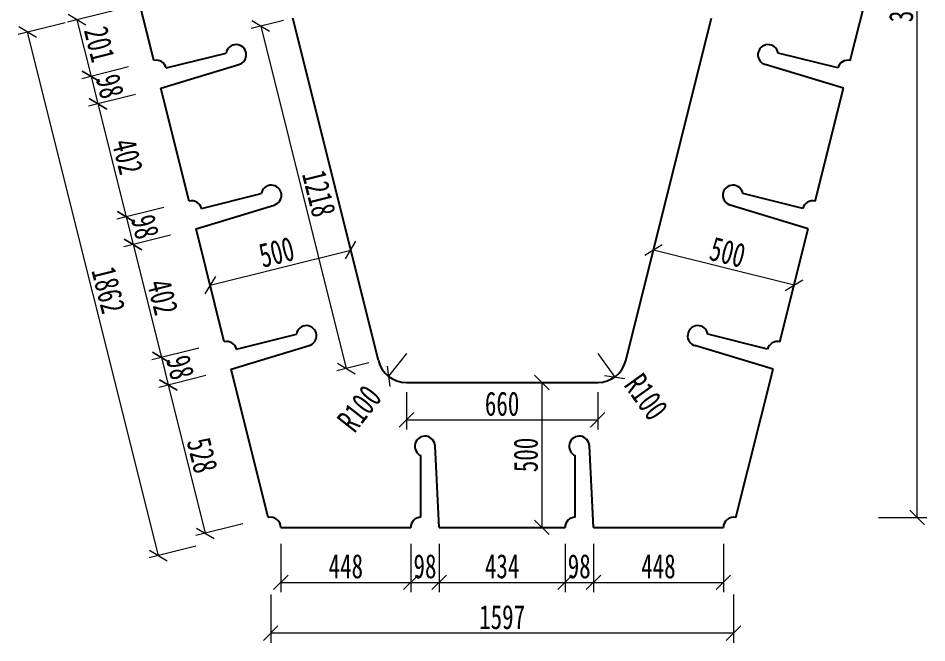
# Model space of a CAD drawing. Header units: millimetres. Extents: x -450182 to -147179, y 306993 to 695793.
# Drawn here: x -415987 to -412851, y 352088 to 354244 of the extents above; entities that cross this region are included whole.
import ezdxf

# ---------------------------------------------------------------- set-up
doc = ezdxf.new("R2010")
doc.units = ezdxf.units.MM
doc.header["$PDMODE"] = 34
doc.layers.get('Defpoints').update_dxf_attribs({"color": 8})
doc.layers.add('标注', color=4, linetype='Continuous', lineweight=13)
doc.layers.add('钢板粗线', color=1, linetype='Continuous', lineweight=25)
doc.styles.add('111', font='仿宋_GB2312.ttf', dxfattribs={"width": 0.7})
doc.dimstyles.new('200', dxfattribs={"dimscale": 0, "dimtxt": 2.5, "dimasz": 1.5, "dimexe": 1, "dimexo": 1, "dimgap": 0.4, "dimtad": 1, "dimdec": 0, "dimdsep": 46, "dimtxsty": '111', "dimblk": 'OBLIQUE', "dimcen": 0, "dimclrd": 256, "dimclre": 256, "dimclrt": 256, "dimadec": 1, "dimazin": 2, "dimtfac": 1, "dimtdec": 0, "dimtmove": 2, "dimatfit": 3, "dimfxl": 4, "dimfxlon": 1, "dimtolj": 1, "dimlwd": -1, "dimlwe": -1, "dimarcsym": 0})

# ---------------------------------------------------------------- blocks, each defined once
blk = doc.blocks.new('_Oblique')
at = {"color": 0, "linetype": 'ByBlock', "lineweight": -2}
blk.add_line((-0.5, -0.5), (0.5, 0.5), dxfattribs=at)
blk = doc.blocks.new('*D1057')
at = {"layer": 'Defpoints', "color": 0, "transparency": 16777216}
for p in [(-415566.9, 354292.1), (-415518.2, 354097.1), (-415735.3, 354042.8)]:
    blk.add_point(p, dxfattribs=at)
at = {"layer": '标注', "transparency": 16777216}
for p, q in [((-415654.7, 354270.2), (-415816.4, 354229.7)), ((-415784.1, 354237.8), (-415735.3, 354042.8)), ((-415606, 354075.2), (-415767.7, 354034.7))]:
    blk.add_line(p, q, dxfattribs=at)
at = {"layer": '标注', "transparency": 16777216, "xscale": 49.99999999999994, "yscale": 49.99999999999994, "zscale": 49.99999999999994}
for p, rotation in [((-415784.1, 354237.8), 104.0362434679345), ((-415735.3, 354042.8), 284.0362434679345)]:
    blk.add_blockref('_Oblique', p, dxfattribs=dict(at, rotation=rotation))
at = {"layer": '标注', "transparency": 16777216, "insert": (-415706.3, 354153.7), "char_height": 83.33, "attachment_point": 5, "rotation": 284.0362, "style": '111'}
blk.add_mtext('\\A1;201', dxfattribs=at)
blk = doc.blocks.new('*D1058')
at = {"layer": 'Defpoints', "color": 0, "transparency": 16777216}
for p in [(-415518.2, 354097.1), (-415494.4, 354002), (-415711.6, 353947.8)]:
    blk.add_point(p, dxfattribs=at)
at = {"layer": '标注', "transparency": 16777216}
for p, q in [((-415606, 354075.2), (-415767.7, 354034.7)), ((-415735.3, 354042.8), (-415711.6, 353947.8)), ((-415582.2, 353980.1), (-415743.9, 353939.7))]:
    blk.add_line(p, q, dxfattribs=at)
at = {"layer": '标注', "transparency": 16777216, "xscale": 49.99999999999994, "yscale": 49.99999999999994, "zscale": 49.99999999999994}
for p, rotation in [((-415735.3, 354042.8), 104.0362434681576), ((-415711.6, 353947.8), 284.0362434681576)]:
    blk.add_blockref('_Oblique', p, dxfattribs=dict(at, rotation=rotation))
at = {"layer": '标注', "transparency": 16777216, "insert": (-415670.1, 354008.6), "char_height": 83.33, "attachment_point": 5, "rotation": 284.0362, "style": '111'}
blk.add_mtext('\\A1;98', dxfattribs=at)
blk = doc.blocks.new('*D1059')
at = {"layer": 'Defpoints', "color": 0, "transparency": 16777216}
for p in [(-415494.4, 354002), (-415396.9, 353612.1), (-415614.1, 353557.8)]:
    blk.add_point(p, dxfattribs=at)
at = {"layer": '标注', "transparency": 16777216}
for p, q in [((-415582.2, 353980.1), (-415743.9, 353939.7)), ((-415711.6, 353947.8), (-415614.1, 353557.8)), ((-415484.7, 353590.1), (-415646.4, 353549.7))]:
    blk.add_line(p, q, dxfattribs=at)
at = {"layer": '标注', "transparency": 16777216, "xscale": 49.99999999999994, "yscale": 49.99999999999994, "zscale": 49.99999999999994}
for p, rotation in [((-415711.6, 353947.8), 104.0362434679245), ((-415614.1, 353557.8), 284.0362434679245)]:
    blk.add_blockref('_Oblique', p, dxfattribs=dict(at, rotation=rotation))
at = {"layer": '标注', "transparency": 16777216, "insert": (-415609.5, 353766.1), "char_height": 83.33, "attachment_point": 5, "rotation": 284.0362, "style": '111'}
blk.add_mtext('\\A1;402', dxfattribs=at)
blk = doc.blocks.new('*D1060')
at = {"layer": 'Defpoints', "color": 0, "transparency": 16777216}
for p in [(-415396.9, 353612.1), (-415373.1, 353517), (-415590.3, 353462.7)]:
    blk.add_point(p, dxfattribs=at)
at = {"layer": '标注', "transparency": 16777216}
for p, q in [((-415484.7, 353590.1), (-415646.4, 353549.7)), ((-415614.1, 353557.8), (-415590.3, 353462.7)), ((-415460.9, 353495), (-415622.6, 353454.6))]:
    blk.add_line(p, q, dxfattribs=at)
at = {"layer": '标注', "transparency": 16777216, "xscale": 49.99999999999994, "yscale": 49.99999999999994, "zscale": 49.99999999999994}
for p, rotation in [((-415614.1, 353557.8), 104.0362434681576), ((-415590.3, 353462.7), 284.0362434681576)]:
    blk.add_blockref('_Oblique', p, dxfattribs=dict(at, rotation=rotation))
at = {"layer": '标注', "transparency": 16777216, "insert": (-415548.8, 353523.6), "char_height": 83.33, "attachment_point": 5, "rotation": 284.0362, "style": '111'}
blk.add_mtext('\\A1;98', dxfattribs=at)
blk = doc.blocks.new('*D1061')
at = {"layer": 'Defpoints', "color": 0, "transparency": 16777216}
for p in [(-415373.1, 353517), (-415275.6, 353127), (-415492.8, 353072.7)]:
    blk.add_point(p, dxfattribs=at)
at = {"layer": '标注', "transparency": 16777216}
for p, q in [((-415460.9, 353495), (-415622.6, 353454.6)), ((-415590.3, 353462.7), (-415492.8, 353072.7)), ((-415363.4, 353105), (-415525.1, 353064.6))]:
    blk.add_line(p, q, dxfattribs=at)
at = {"layer": '标注', "transparency": 16777216, "xscale": 49.99999999999994, "yscale": 49.99999999999994, "zscale": 49.99999999999994}
for p, rotation in [((-415590.3, 353462.7), 104.0362434679245), ((-415492.8, 353072.7), 284.0362434679245)]:
    blk.add_blockref('_Oblique', p, dxfattribs=dict(at, rotation=rotation))
at = {"layer": '标注', "transparency": 16777216, "insert": (-415488.2, 353281), "char_height": 83.33, "attachment_point": 5, "rotation": 284.0362, "style": '111'}
blk.add_mtext('\\A1;402', dxfattribs=at)
blk = doc.blocks.new('*D1062')
at = {"layer": 'Defpoints', "color": 0, "transparency": 16777216}
for p in [(-415275.6, 353127), (-415251.9, 353031.9), (-415469, 352977.6)]:
    blk.add_point(p, dxfattribs=at)
at = {"layer": '标注', "transparency": 16777216}
for p, q in [((-415363.4, 353105), (-415525.1, 353064.6)), ((-415492.8, 353072.7), (-415469, 352977.6)), ((-415339.7, 353010), (-415501.4, 352969.5))]:
    blk.add_line(p, q, dxfattribs=at)
at = {"layer": '标注', "transparency": 16777216, "xscale": 49.99999999999994, "yscale": 49.99999999999994, "zscale": 49.99999999999994}
for p, rotation in [((-415492.8, 353072.7), 104.0362434681576), ((-415469, 352977.6), 284.0362434681576)]:
    blk.add_blockref('_Oblique', p, dxfattribs=dict(at, rotation=rotation))
at = {"layer": '标注', "transparency": 16777216, "insert": (-415427.6, 353038.5), "char_height": 83.33, "attachment_point": 5, "rotation": 284.0362, "style": '111'}
blk.add_mtext('\\A1;98', dxfattribs=at)
blk = doc.blocks.new('*D1063')
at = {"layer": 'Defpoints', "color": 0, "transparency": 16777216}
for p in [(-415251.9, 353031.9), (-415123.9, 352520.1), (-415341.1, 352465.8)]:
    blk.add_point(p, dxfattribs=at)
at = {"layer": '标注', "transparency": 16777216}
for p, q in [((-415339.7, 353010), (-415501.4, 352969.5)), ((-415469, 352977.6), (-415341.1, 352465.8)), ((-415211.7, 352498.1), (-415373.4, 352457.7))]:
    blk.add_line(p, q, dxfattribs=at)
at = {"layer": '标注', "transparency": 16777216, "xscale": 49.99999999999994, "yscale": 49.99999999999994, "zscale": 49.99999999999994}
for p, rotation in [((-415469, 352977.6), 104.0362434679203), ((-415341.1, 352465.8), 284.0362434679203)]:
    blk.add_blockref('_Oblique', p, dxfattribs=dict(at, rotation=rotation))
at = {"layer": '标注', "transparency": 16777216, "insert": (-415351.7, 352735), "char_height": 83.33, "attachment_point": 5, "rotation": 284.0362, "style": '111'}
blk.add_mtext('\\A1;528', dxfattribs=at)
blk = doc.blocks.new('*D831')
at = {"layer": 'Defpoints', "color": 0, "transparency": 16777216}
for p in [(-415566.9, 354292.1), (-415954.5, 354195.2), (-415115.4, 352486.1)]:
    blk.add_point(p, dxfattribs=at)
at = {"layer": '标注', "transparency": 16777216}
for p, q in [((-415825.2, 354227.6), (-415986.9, 354187.1)), ((-415503, 352389.2), (-415954.5, 354195.2)), ((-415373.7, 352421.6), (-415535.4, 352381.1))]:
    blk.add_line(p, q, dxfattribs=at)
at = {"layer": '标注', "transparency": 16777216, "xscale": 49.99999999999994, "yscale": 49.99999999999994, "zscale": 49.99999999999994}
for p, rotation in [((-415954.5, 354195.2), 104.036243467926), ((-415503, 352389.2), 284.036243467926)]:
    blk.add_blockref('_Oblique', p, dxfattribs=dict(at, rotation=rotation))
at = {"layer": '标注', "transparency": 16777216, "insert": (-415675.4, 353305.6), "char_height": 83.33, "attachment_point": 5, "rotation": 284.0362, "style": '111'}
blk.add_mtext('\\A1;1862', dxfattribs=at)
blk = doc.blocks.new('*D1068')
at = {"layer": 'Defpoints', "color": 0, "transparency": 16777216}
for p in [(-413518.4, 356098.1), (-412884.6, 356098.1), (-413509.9, 352520.1)]:
    blk.add_point(p, dxfattribs=at)
at = {"layer": '标注', "transparency": 16777216}
for p, q in [((-413018, 356098.1), (-412851.3, 356098.1)), ((-412884.6, 352520.1), (-412884.6, 356098.1)), ((-413018, 352520.1), (-412851.3, 352520.1))]:
    blk.add_line(p, q, dxfattribs=at)
at = {"layer": '标注', "transparency": 16777216, "xscale": 49.99999999999994, "yscale": 49.99999999999994, "zscale": 49.99999999999994}
for p, rotation in [((-412884.6, 356098.1), 90), ((-412884.6, 352520.1), 270)]:
    blk.add_blockref('_Oblique', p, dxfattribs=dict(at, rotation=rotation))
at = {"layer": '标注', "transparency": 16777216, "insert": (-412939.6, 354309.1), "char_height": 83.33, "attachment_point": 5, "rotation": 90, "style": '111'}
blk.add_mtext('\\A1;3578', dxfattribs=at)
blk = doc.blocks.new('*D1074')
at = {"layer": 'Defpoints', "color": 0, "transparency": 16777216}
for p in [(-415039.4, 354243.6), (-414854.5, 353034.2), (-414744, 353061.9)]:
    blk.add_point(p, dxfattribs=at)
at = {"layer": '标注', "transparency": 16777216}
for p, q in [((-415071.7, 354235.5), (-415182.3, 354207.9)), ((-415149.9, 354216), (-414854.5, 353034.2)), ((-414776.3, 353053.8), (-414886.9, 353026.1))]:
    blk.add_line(p, q, dxfattribs=at)
at = {"layer": '标注', "transparency": 16777216, "xscale": 49.99999999999994, "yscale": 49.99999999999994, "zscale": 49.99999999999994}
for p, rotation in [((-415149.9, 354216), 104.0362434679278), ((-414854.5, 353034.2), 284.0362434679278)]:
    blk.add_blockref('_Oblique', p, dxfattribs=dict(at, rotation=rotation))
at = {"layer": '标注', "transparency": 16777216, "insert": (-414948.9, 353638.4), "char_height": 83.33, "attachment_point": 5, "rotation": 284.0362, "style": '111'}
blk.add_mtext('\\A1;1218', dxfattribs=at)
blk = doc.blocks.new('*D1075')
at = {"layer": 'Defpoints', "color": 0, "transparency": 16777216}
for p in [(-414647, 352986.1), (-413986.9, 352986.1), (-413986.9, 352857.5)]:
    blk.add_point(p, dxfattribs=at)
at = {"layer": '标注', "transparency": 16777216}
for p, q in [((-414647, 352952.8), (-414647, 352824.2)), ((-413986.9, 352952.8), (-413986.9, 352824.2)), ((-414647, 352857.5), (-413986.9, 352857.5))]:
    blk.add_line(p, q, dxfattribs=at)
at = {"layer": '标注', "transparency": 16777216, "xscale": 49.99999999999994, "yscale": 49.99999999999994, "zscale": 49.99999999999994, "rotation": 180}
blk.add_blockref('_Oblique', (-414647, 352857.5), dxfattribs=at)
at = {"layer": '标注', "transparency": 16777216, "xscale": 49.99999999999994, "yscale": 49.99999999999994, "zscale": 49.99999999999994}
blk.add_blockref('_Oblique', (-413986.9, 352857.5), dxfattribs=at)
at = {"layer": '标注', "transparency": 16777216, "insert": (-414316.9, 352912.5), "char_height": 83.33, "attachment_point": 5, "style": '111'}
blk.add_mtext('\\A1;660', dxfattribs=at)
blk = doc.blocks.new('*D1079')
at = {"layer": 'Defpoints', "color": 0, "transparency": 16777216}
for p in [(-414839.3, 353443.2), (-414839.3, 353443.2), (-415324.4, 353322)]:
    blk.add_point(p, dxfattribs=at)
at = {"layer": '标注', "transparency": 16777216}
for p, q in [((-414839.3, 353443.2), (-414847.4, 353475.6)), ((-415324.4, 353322), (-414839.3, 353443.2)), ((-415324.4, 353322), (-415332.5, 353354.3))]:
    blk.add_line(p, q, dxfattribs=at)
at = {"layer": '标注', "transparency": 16777216, "xscale": 49.99999999999994, "yscale": 49.99999999999994, "zscale": 49.99999999999994}
for p, rotation in [((-414839.3, 353443.2), 14.03624346793133), ((-415324.4, 353322), 194.0362434679313)]:
    blk.add_blockref('_Oblique', p, dxfattribs=dict(at, rotation=rotation))
at = {"layer": '标注', "transparency": 16777216, "insert": (-415095.2, 353436), "char_height": 83.33, "attachment_point": 5, "rotation": 14.0362, "style": '111'}
blk.add_mtext('\\A1;500', dxfattribs=at)
blk = doc.blocks.new('*D1080')
at = {"layer": 'Defpoints', "color": 0, "transparency": 16777216}
for p in [(-413794.5, 353443.2), (-413794.5, 353443.2), (-413309.5, 353322)]:
    blk.add_point(p, dxfattribs=at)
at = {"layer": '标注', "transparency": 16777216}
for p, q in [((-413794.5, 353443.2), (-413786.4, 353475.6)), ((-413309.5, 353322), (-413794.5, 353443.2)), ((-413309.5, 353322), (-413301.4, 353354.3))]:
    blk.add_line(p, q, dxfattribs=at)
at = {"layer": '标注', "transparency": 16777216, "xscale": 49.99999999999994, "yscale": 49.99999999999994, "zscale": 49.99999999999994}
for p, rotation in [((-413794.5, 353443.2), 165.9637565320687), ((-413309.5, 353322), 345.9637565320687)]:
    blk.add_blockref('_Oblique', p, dxfattribs=dict(at, rotation=rotation))
at = {"layer": '标注', "transparency": 16777216, "insert": (-413538.7, 353436), "char_height": 83.33, "attachment_point": 5, "rotation": 345.9638, "style": '111'}
blk.add_mtext('\\A1;500', dxfattribs=at)
blk = doc.blocks.new('*D1105')
at = {"layer": 'Defpoints', "color": 0, "transparency": 16777216}
for p in [(-415080.4, 352486.1), (-414632.1, 352486.1), (-414632.1, 352296.5)]:
    blk.add_point(p, dxfattribs=at)
at = {"layer": '标注', "transparency": 16777216}
for p, q in [((-415080.4, 352429.8), (-415080.4, 352263.1)), ((-414632.1, 352429.8), (-414632.1, 352263.1)), ((-415080.4, 352296.5), (-414632.1, 352296.5))]:
    blk.add_line(p, q, dxfattribs=at)
at = {"layer": '标注', "transparency": 16777216, "xscale": 49.99999999999994, "yscale": 49.99999999999994, "zscale": 49.99999999999994, "rotation": 180}
blk.add_blockref('_Oblique', (-415080.4, 352296.5), dxfattribs=at)
at = {"layer": '标注', "transparency": 16777216, "xscale": 49.99999999999994, "yscale": 49.99999999999994, "zscale": 49.99999999999994}
blk.add_blockref('_Oblique', (-414632.1, 352296.5), dxfattribs=at)
at = {"layer": '标注', "transparency": 16777216, "insert": (-414856.3, 352351.5), "char_height": 83.33, "attachment_point": 5, "style": '111'}
blk.add_mtext('\\A1;448', dxfattribs=at)
blk = doc.blocks.new('*D842')
at = {"layer": 'Defpoints', "color": 0, "transparency": 16777216}
for p in [(-414632.1, 352486.1), (-414534.1, 352486.1), (-414534.1, 352296.5)]:
    blk.add_point(p, dxfattribs=at)
at = {"layer": '标注', "transparency": 16777216}
for p, q in [((-414632.1, 352429.8), (-414632.1, 352263.1)), ((-414534.1, 352429.8), (-414534.1, 352263.1)), ((-414632.1, 352296.5), (-414534.1, 352296.5))]:
    blk.add_line(p, q, dxfattribs=at)
at = {"layer": '标注', "transparency": 16777216, "xscale": 49.99999999999994, "yscale": 49.99999999999994, "zscale": 49.99999999999994, "rotation": 180}
blk.add_blockref('_Oblique', (-414632.1, 352296.5), dxfattribs=at)
at = {"layer": '标注', "transparency": 16777216, "xscale": 49.99999999999994, "yscale": 49.99999999999994, "zscale": 49.99999999999994}
blk.add_blockref('_Oblique', (-414534.1, 352296.5), dxfattribs=at)
at = {"layer": '标注', "transparency": 16777216, "insert": (-414583.1, 352351.5), "char_height": 83.33, "attachment_point": 5, "style": '111'}
blk.add_mtext('\\A1;98', dxfattribs=at)
blk = doc.blocks.new('*D1106')
at = {"layer": 'Defpoints', "color": 0, "transparency": 16777216}
for p in [(-414534.1, 352486.1), (-414099.8, 352486.1), (-414099.8, 352296.5)]:
    blk.add_point(p, dxfattribs=at)
at = {"layer": '标注', "transparency": 16777216}
for p, q in [((-414534.1, 352429.8), (-414534.1, 352263.1)), ((-414099.8, 352429.8), (-414099.8, 352263.1)), ((-414534.1, 352296.5), (-414099.8, 352296.5))]:
    blk.add_line(p, q, dxfattribs=at)
at = {"layer": '标注', "transparency": 16777216, "xscale": 49.99999999999994, "yscale": 49.99999999999994, "zscale": 49.99999999999994, "rotation": 180}
blk.add_blockref('_Oblique', (-414534.1, 352296.5), dxfattribs=at)
at = {"layer": '标注', "transparency": 16777216, "xscale": 49.99999999999994, "yscale": 49.99999999999994, "zscale": 49.99999999999994}
blk.add_blockref('_Oblique', (-414099.8, 352296.5), dxfattribs=at)
at = {"layer": '标注', "transparency": 16777216, "insert": (-414316.9, 352351.5), "char_height": 83.33, "attachment_point": 5, "style": '111'}
blk.add_mtext('\\A1;434', dxfattribs=at)
blk = doc.blocks.new('*D1107')
at = {"layer": 'Defpoints', "color": 0, "transparency": 16777216}
for p in [(-414001.8, 352486.1), (-413553.4, 352486.1), (-413553.4, 352296.5)]:
    blk.add_point(p, dxfattribs=at)
at = {"layer": '标注', "transparency": 16777216}
for p, q in [((-414001.8, 352429.8), (-414001.8, 352263.1)), ((-413553.4, 352429.8), (-413553.4, 352263.1)), ((-414001.8, 352296.5), (-413553.4, 352296.5))]:
    blk.add_line(p, q, dxfattribs=at)
at = {"layer": '标注', "transparency": 16777216, "xscale": 49.99999999999994, "yscale": 49.99999999999994, "zscale": 49.99999999999994, "rotation": 180}
blk.add_blockref('_Oblique', (-414001.8, 352296.5), dxfattribs=at)
at = {"layer": '标注', "transparency": 16777216, "xscale": 49.99999999999994, "yscale": 49.99999999999994, "zscale": 49.99999999999994}
blk.add_blockref('_Oblique', (-413553.4, 352296.5), dxfattribs=at)
at = {"layer": '标注', "transparency": 16777216, "insert": (-413777.6, 352351.5), "char_height": 83.33, "attachment_point": 5, "style": '111'}
blk.add_mtext('\\A1;448', dxfattribs=at)
blk = doc.blocks.new('*D843')
at = {"layer": 'Defpoints', "color": 0, "transparency": 16777216}
for p in [(-414099.8, 352486.1), (-414001.8, 352486.1), (-414001.8, 352296.5)]:
    blk.add_point(p, dxfattribs=at)
at = {"layer": '标注', "transparency": 16777216}
for p, q in [((-414099.8, 352429.8), (-414099.8, 352263.1)), ((-414001.8, 352429.8), (-414001.8, 352263.1)), ((-414099.8, 352296.5), (-414001.8, 352296.5))]:
    blk.add_line(p, q, dxfattribs=at)
at = {"layer": '标注', "transparency": 16777216, "xscale": 49.99999999999994, "yscale": 49.99999999999994, "zscale": 49.99999999999994, "rotation": 180}
blk.add_blockref('_Oblique', (-414099.8, 352296.5), dxfattribs=at)
at = {"layer": '标注', "transparency": 16777216, "xscale": 49.99999999999994, "yscale": 49.99999999999994, "zscale": 49.99999999999994}
blk.add_blockref('_Oblique', (-414001.8, 352296.5), dxfattribs=at)
at = {"layer": '标注', "transparency": 16777216, "insert": (-414050.8, 352351.5), "char_height": 83.33, "attachment_point": 5, "style": '111'}
blk.add_mtext('\\A1;98', dxfattribs=at)
blk = doc.blocks.new('*D844')
at = {"layer": 'Defpoints', "color": 0, "transparency": 16777216}
for p in [(-415115.4, 352486.1), (-413518.4, 352486.1), (-415115.4, 352121.1)]:
    blk.add_point(p, dxfattribs=at)
at = {"layer": '标注', "transparency": 16777216}
for p, q in [((-415115.4, 352254.4), (-415115.4, 352087.7)), ((-413518.4, 352254.4), (-413518.4, 352087.7)), ((-413518.4, 352121.1), (-415115.4, 352121.1))]:
    blk.add_line(p, q, dxfattribs=at)
at = {"layer": '标注', "transparency": 16777216, "xscale": 49.99999999999994, "yscale": 49.99999999999994, "zscale": 49.99999999999994, "rotation": 180}
blk.add_blockref('_Oblique', (-415115.4, 352121.1), dxfattribs=at)
at = {"layer": '标注', "transparency": 16777216, "xscale": 49.99999999999994, "yscale": 49.99999999999994, "zscale": 49.99999999999994}
blk.add_blockref('_Oblique', (-413518.4, 352121.1), dxfattribs=at)
at = {"layer": '标注', "transparency": 16777216, "insert": (-414316.9, 352176.1), "char_height": 83.33, "attachment_point": 5, "style": '111'}
blk.add_mtext('\\A1;1597', dxfattribs=at)
blk = doc.blocks.new('*D1189')
at = {"layer": 'Defpoints', "color": 0, "transparency": 16777216}
for p in [(-413986.9, 353086.1), (-413928.3, 353005.1)]:
    blk.add_point(p, dxfattribs=at)
at = {"layer": '标注', "transparency": 16777216}
blk.add_line((-413986.9, 353086.1), (-413928.3, 353005.1), dxfattribs=at)
at = {"layer": '标注', "transparency": 16777216, "xscale": 49.99999999999994, "yscale": 49.99999999999994, "zscale": 49.99999999999994, "rotation": 305.8489749433399}
blk.add_blockref('_Oblique', (-413928.3, 353005.1), dxfattribs=at)
at = {"layer": '标注', "transparency": 16777216, "insert": (-413819.7, 352936.4), "char_height": 83.33, "attachment_point": 5, "rotation": 305.849, "style": '111'}
blk.add_mtext('\\A1;R100', dxfattribs=at)
blk = doc.blocks.new('*D1190')
at = {"layer": 'Defpoints', "color": 0, "transparency": 16777216}
for p in [(-414647, 353086.1), (-414708.9, 353007.6)]:
    blk.add_point(p, dxfattribs=at)
at = {"layer": '标注', "transparency": 16777216}
blk.add_line((-414647, 353086.1), (-414708.9, 353007.6), dxfattribs=at)
at = {"layer": '标注', "transparency": 16777216, "xscale": 49.99999999999994, "yscale": 49.99999999999994, "zscale": 49.99999999999994, "rotation": 231.706982661096}
blk.add_blockref('_Oblique', (-414708.9, 353007.6), dxfattribs=at)
at = {"layer": '标注', "transparency": 16777216, "insert": (-414809.3, 352896.1), "char_height": 83.33, "attachment_point": 5, "rotation": 51.707, "style": '111'}
blk.add_mtext('\\A1;R100', dxfattribs=at)
blk = doc.blocks.new('*D1228')
at = {"layer": 'Defpoints', "color": 0, "transparency": 16777216}
for p in [(-414410.2, 352986.1), (-414410.2, 352486.1), (-414179.8, 352486.1)]:
    blk.add_point(p, dxfattribs=at)
at = {"layer": '标注', "transparency": 16777216}
for p, q in [((-414313.1, 352986.1), (-414146.4, 352986.1)), ((-414179.8, 352986.1), (-414179.8, 352486.1)), ((-414313.1, 352486.1), (-414146.4, 352486.1))]:
    blk.add_line(p, q, dxfattribs=at)
at = {"layer": '标注', "transparency": 16777216, "xscale": 49.99999999999994, "yscale": 49.99999999999994, "zscale": 49.99999999999994}
for p, rotation in [((-414179.8, 352986.1), 90), ((-414179.8, 352486.1), 270)]:
    blk.add_blockref('_Oblique', p, dxfattribs=dict(at, rotation=rotation))
at = {"layer": '标注', "transparency": 16777216, "insert": (-414234.8, 352736.1), "char_height": 83.33, "attachment_point": 5, "rotation": 90, "style": '111'}
blk.add_mtext('\\A1;500', dxfattribs=at)

msp = doc.modelspace()

# ---------------------------------------------------------------- linework, layer by layer
at = {"layer": '钢板粗线'}
for p, q in [((-415518.2, 354097.1), (-415566.9, 354292.1)), ((-413115.7, 354097.1), (-413066.9, 354292.1)), ((-414744, 353061.9), (-415039.4, 354243.6)), ((-413889.9, 353061.9), (-413594.4, 354243.6)), ((-415475.7, 354071.7), (-415269.2, 354123.3)), ((-413158.1, 354071.7), (-413364.7, 354123.3)), ((-415494.4, 354002), (-415225, 354083.9)), ((-413139.4, 354002), (-413408.9, 354083.9)), ((-415396.9, 353612.1), (-415494.4, 354002)), ((-413236.9, 353612.1), (-413139.4, 354002)), ((-415354.5, 353586.6), (-415147.9, 353638.2)), ((-413279.4, 353586.6), (-413485.9, 353638.2)), ((-415373.1, 353517), (-415103.7, 353598.8)), ((-413260.7, 353517), (-413530.2, 353598.8)), ((-415275.6, 353127), (-415373.1, 353517)), ((-413358.2, 353127), (-413260.7, 353517)), ((-415233.2, 353101.5), (-415026.6, 353153.2)), ((-413400.7, 353101.5), (-413607.2, 353153.2)), ((-415251.9, 353031.9), (-414982.4, 353113.7)), ((-413382, 353031.9), (-413651.4, 353113.7)), ((-415123.9, 352520.1), (-415251.9, 353031.9)), ((-413509.9, 352520.1), (-413382, 353031.9)), ((-414647, 352986.1), (-413986.9, 352986.1)), ((-414534.1, 352486.1), (-414548.1, 352767.4)), ((-414001.8, 352486.1), (-414015.8, 352767.4)), ((-414597.1, 352521.1), (-414597.1, 352734)), ((-414064.8, 352521.1), (-414064.8, 352734)), ((-415080.4, 352486.1), (-414632.1, 352486.1)), ((-414534.1, 352486.1), (-414099.8, 352486.1)), ((-414001.8, 352486.1), (-413553.4, 352486.1))]:
    msp.add_line(p, q, dxfattribs=at)
for centre, radius, start, end in [((-415234.6, 354117.5), 35, 284.0362, 170.4581), ((-413399.2, 354117.5), 35, 9.5419, 255.9638), ((-415509.7, 354063.2), 35, 14.0362, 104.0362), ((-413124.2, 354063.2), 35, 75.9638, 165.9638), ((-415113.4, 353632.4), 35, 284.0362, 170.4581), ((-413520.5, 353632.4), 35, 9.5419, 255.9638), ((-415388.4, 353578.1), 35, 14.0362, 104.0362), ((-413245.4, 353578.1), 35, 75.9638, 165.9638), ((-414992.1, 353147.4), 35, 284.0362, 170.4581), ((-413641.7, 353147.4), 35, 9.5419, 255.9638), ((-415267.1, 353093), 35, 14.0362, 104.0362), ((-413366.7, 353093), 35, 75.9638, 165.9638), ((-414647, 353086.1), 100, 194.0362, 270), ((-413986.9, 353086.1), 100, 270, 345.9638), ((-414583.1, 352766.1), 35, 0, 246.4218), ((-414050.8, 352766.1), 35, 0, 246.4218), ((-415115.4, 352486.1), 35, 0, 104.0362), ((-414597.1, 352486.1), 35, 90, 180), ((-414064.8, 352486.1), 35, 90, 180), ((-413518.4, 352486.1), 35, 75.9638, 180)]:
    msp.add_arc(centre, radius, start, end, dxfattribs=at)

# ---------------------------------------------------------------- dimensions: what is measured, and where the dimension line sits
at = {"layer": '标注'}
for base, p1, p2, picture, middle in [((-412884.6, 356098.1), (-413509.9, 352520.1), (-413518.4, 356098.1), '*D1068', (-412939.6, 354309.1)), ((-414179.8, 352486.1), (-414410.2, 352986.1), (-414410.2, 352486.1), '*D1228', (-414234.8, 352736.1))]:
    dim = msp.add_linear_dim(base=base, p1=p1, p2=p2, angle=90, dimstyle='200', override={"dimscale": 33.333333, "dimarcsym": 1}, dxfattribs=at)
    dim.commit()
    dim.dimension.update_dxf_attribs({"geometry": picture, "text_midpoint": middle})
for p1, p2, distance, picture, middle in [((-415115.4, 352486.1), (-415566.9, 354292.1), 399.5, '*D831', (-415675.4, 353305.6)), ((-415566.9, 354292.1), (-415518.2, 354097.1), -223.8, '*D1057', (-415706.3, 354153.7)), ((-415039.4, 354243.6), (-414744, 353061.9), -113.9, '*D1074', (-414948.9, 353638.4)), ((-415518.2, 354097.1), (-415494.4, 354002), -223.8, '*D1058', (-415670.1, 354008.6)), ((-415494.4, 354002), (-415396.9, 353612.1), -223.8, '*D1059', (-415609.5, 353766.1)), ((-415396.9, 353612.1), (-415373.1, 353517), -223.8, '*D1060', (-415548.8, 353523.6)), ((-415373.1, 353517), (-415275.6, 353127), -223.8, '*D1061', (-415488.2, 353281)), ((-415324.4, 353322), (-414839.3, 353443.2), 0, '*D1079', (-415095.2, 353436)), ((-413309.5, 353322), (-413794.5, 353443.2), 0, '*D1080', (-413538.7, 353436)), ((-415275.6, 353127), (-415251.9, 353031.9), -223.8, '*D1062', (-415427.6, 353038.5)), ((-415251.9, 353031.9), (-415123.9, 352520.1), -223.8, '*D1063', (-415351.7, 352735)), ((-414647, 352986.1), (-413986.9, 352986.1), -128.6, '*D1075', (-414316.9, 352912.5))]:
    dim = msp.add_aligned_dim(p1=p1, p2=p2, distance=distance, dimstyle='200', override={"dimscale": 33.333333, "dimarcsym": 1}, dxfattribs=at)
    dim.commit()
    dim.dimension.update_dxf_attribs({"geometry": picture, "text_midpoint": middle})
for center, mpoint, picture, middle in [((-414647, 353086.1), (-414708.9, 353007.6), '*D1190', (-414809.3, 352896.1)), ((-413986.9, 353086.1), (-413928.3, 353005.1), '*D1189', (-413819.7, 352936.4))]:
    dim = msp.add_radius_dim(center=center, mpoint=mpoint, dimstyle='200', override={"dimscale": 33.333333, "dimarcsym": 1}, dxfattribs=at)
    dim.commit()
    dim.dimension.update_dxf_attribs({"geometry": picture, "text_midpoint": middle, "dimtype": 164})
for base, p1, p2, picture, middle in [((-415115.4, 352121.1), (-413518.4, 352486.1), (-415115.4, 352486.1), '*D844', (-414316.9, 352176.1)), ((-414632.1, 352296.5), (-415080.4, 352486.1), (-414632.1, 352486.1), '*D1105', (-414856.3, 352351.5)), ((-414534.1, 352296.5), (-414632.1, 352486.1), (-414534.1, 352486.1), '*D842', (-414583.1, 352351.5)), ((-414099.8, 352296.5), (-414534.1, 352486.1), (-414099.8, 352486.1), '*D1106', (-414316.9, 352351.5)), ((-414001.8, 352296.5), (-414099.8, 352486.1), (-414001.8, 352486.1), '*D843', (-414050.8, 352351.5)), ((-413553.4, 352296.5), (-414001.8, 352486.1), (-413553.4, 352486.1), '*D1107', (-413777.6, 352351.5))]:
    dim = msp.add_linear_dim(base=base, p1=p1, p2=p2, dimstyle='200', override={"dimscale": 33.333333, "dimarcsym": 1}, dxfattribs=at)
    dim.commit()
    dim.dimension.update_dxf_attribs({"geometry": picture, "text_midpoint": middle})

doc.saveas('drawing.dxf')
